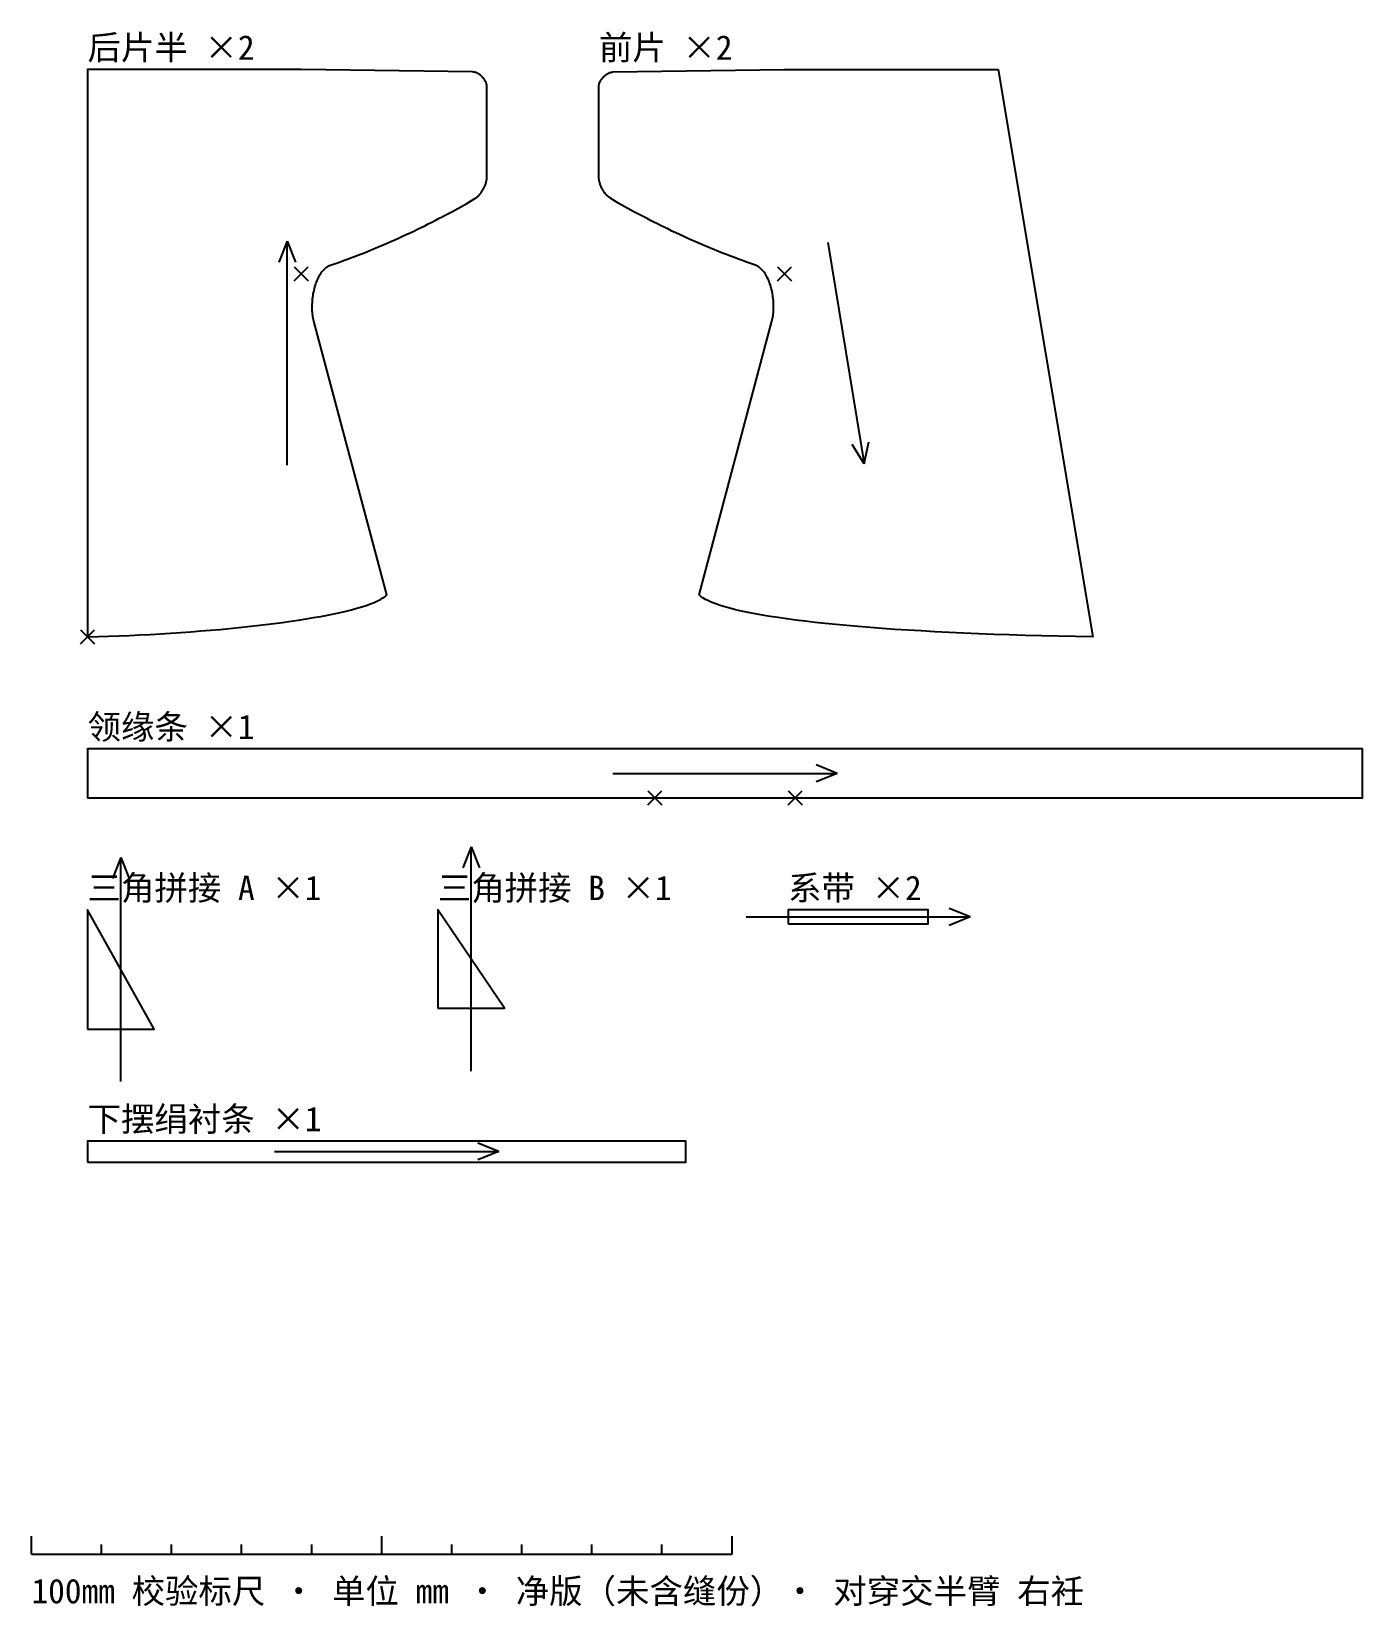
# Model space of a CAD drawing. Header units: millimetres. Extents: x 40 to 1940, y -135 to 2114.
import ezdxf

# ---------------------------------------------------------------- set-up
doc = ezdxf.new("R2010")
doc.units = ezdxf.units.MM
for name, color, linetype in [('CUT_轮廓', 7, 'Continuous'), ('DIM_标注', 4, 'Continuous'), ('GRAIN_布纹', 8, 'Continuous'), ('NOTCH_刀口', 1, 'Continuous'), ('TEXT_文字', 3, 'Continuous')]:
    doc.layers.add(name, color=color, linetype=linetype)
doc.styles.add('CN', font='simsun.ttc')

msp = doc.modelspace()

# ---------------------------------------------------------------- linework, layer by layer
at = {"layer": 'CUT_轮廓'}
for points in [[(120, 1250), (135, 1250.4), (150, 1250.9), (164.9, 1251.5), (179.8, 1252.1), (194.7, 1252.8), (209.4, 1253.5), (224.1, 1254.4), (238.6, 1255.3), (253, 1256.2), (267.3, 1257.3), (281.4, 1258.4), (295.3, 1259.5), (309.1, 1260.7), (322.6, 1262), (335.9, 1263.3), (348.9, 1264.6), (361.7, 1266.1), (374.2, 1267.5), (386.5, 1269.1), (398.4, 1270.6), (410, 1272.2), (421.2, 1273.9), (432.1, 1275.6), (442.6, 1277.4), (452.8, 1279.2), (462.5, 1281), (471.8, 1282.8), (480.7, 1284.8), (489.1, 1286.7), (497, 1288.7), (504.5, 1290.7), (511.4, 1292.7), (517.9, 1294.8), (523.8, 1296.9), (529.1, 1299), (533.9, 1301.2), (538.1, 1303.3), (541.7, 1305.5), (544.7, 1307.8), (547, 1310), (443, 1700.8), (442.5, 1702.7), (442.1, 1704.7), (441.7, 1706.7), (441.4, 1708.9), (441.2, 1711.1), (441, 1713.3), (440.8, 1715.6), (440.7, 1717.9), (440.7, 1720.3), (440.7, 1722.7), (440.7, 1725.2), (440.9, 1727.6), (441, 1730.1), (441.3, 1732.6), (441.6, 1735.1), (441.9, 1737.5), (442.3, 1740), (442.8, 1742.5), (443.3, 1744.9), (443.9, 1747.3), (444.5, 1749.7), (445.2, 1752), (446, 1754.3), (446.8, 1756.6), (447.6, 1758.8), (448.6, 1760.9), (449.6, 1763), (450.6, 1765), (451.7, 1766.9), (452.9, 1768.8), (454.1, 1770.5), (455.4, 1772.2), (456.8, 1773.7), (458.2, 1775.2), (459.7, 1776.5), (461.3, 1777.7), (462.9, 1778.8), (464.6, 1779.8), (466.3, 1780.6), (468.1, 1781.3), (473.8, 1783.2), (479.5, 1785.2), (485.2, 1787.2), (490.9, 1789.3), (496.6, 1791.4), (502.3, 1793.6), (508, 1795.7), (513.7, 1798), (519.4, 1800.3), (525.1, 1802.6), (530.7, 1804.9), (536.4, 1807.3), (542, 1809.6), (547.6, 1812.1), (553.1, 1814.5), (558.6, 1816.9), (564.1, 1819.4), (569.6, 1821.9), (575, 1824.4), (580.4, 1826.9), (585.7, 1829.4), (590.9, 1832), (596.1, 1834.5), (601.3, 1837), (606.4, 1839.5), (611.4, 1842.1), (616.3, 1844.6), (621.2, 1847.1), (626, 1849.6), (630.7, 1852.1), (635.4, 1854.5), (640, 1857), (644.4, 1859.4), (648.8, 1861.8), (653.1, 1864.2), (657.3, 1866.6), (661.4, 1868.9), (665.3, 1871.2), (669.2, 1873.5), (673, 1875.7), (673.7, 1876.2), (674.4, 1876.6), (675, 1877.1), (675.7, 1877.6), (676.4, 1878.2), (677, 1878.8), (677.7, 1879.4), (678.3, 1880), (678.9, 1880.7), (679.5, 1881.3), (680.1, 1882), (680.7, 1882.7), (681.3, 1883.5), (681.9, 1884.2), (682.4, 1885), (682.9, 1885.8), (683.5, 1886.6), (684, 1887.4), (684.5, 1888.2), (684.9, 1889.1), (685.4, 1889.9), (685.8, 1890.8), (686.3, 1891.6), (686.7, 1892.5), (687, 1893.4), (687.4, 1894.2), (687.7, 1895.1), (688.1, 1896), (688.4, 1896.9), (688.6, 1897.8), (688.9, 1898.7), (689.1, 1899.5), (689.3, 1900.4), (689.5, 1901.3), (689.6, 1902.1), (689.8, 1903), (689.9, 1903.8), (689.9, 1904.7), (690, 1905.5), (690, 1906.3), (690, 2036.3), (690, 2037), (689.9, 2037.6), (689.8, 2038.3), (689.7, 2039), (689.5, 2039.7), (689.3, 2040.4), (689, 2041.1), (688.8, 2041.8), (688.4, 2042.4), (688.1, 2043.1), (687.7, 2043.8), (687.3, 2044.5), (686.9, 2045.2), (686.5, 2045.9), (686, 2046.5), (685.5, 2047.2), (685, 2047.8), (684.4, 2048.4), (683.9, 2049.1), (683.3, 2049.7), (682.7, 2050.3), (682.1, 2050.8), (681.4, 2051.4), (680.8, 2051.9), (680.2, 2052.4), (679.5, 2052.9), (678.8, 2053.4), (678.2, 2053.8), (677.5, 2054.2), (676.8, 2054.6), (676.1, 2054.9), (675.4, 2055.3), (674.7, 2055.6), (674.1, 2055.8), (673.4, 2056), (672.7, 2056.2), (672, 2056.4), (671.3, 2056.5), (670.7, 2056.5), (670, 2056.6), (425, 2060), (215, 2060), (120, 2060)], [(1420, 2060), (1555, 1250), (1530.1, 1250.4), (1505.8, 1250.9), (1481.9, 1251.5), (1458.6, 1252.1), (1435.8, 1252.8), (1413.5, 1253.5), (1391.7, 1254.4), (1370.5, 1255.3), (1349.8, 1256.2), (1329.7, 1257.3), (1310, 1258.4), (1291, 1259.5), (1272.5, 1260.7), (1254.5, 1262), (1237.1, 1263.3), (1220.2, 1264.6), (1203.9, 1266.1), (1188.2, 1267.5), (1173.1, 1269.1), (1158.5, 1270.6), (1144.5, 1272.2), (1131.1, 1273.9), (1118.3, 1275.6), (1106, 1277.4), (1094.4, 1279.2), (1083.3, 1281), (1072.8, 1282.8), (1063, 1284.8), (1053.7, 1286.7), (1045.1, 1288.7), (1037.1, 1290.7), (1029.7, 1292.7), (1022.9, 1294.8), (1016.7, 1296.9), (1011.2, 1299), (1006.3, 1301.2), (1002, 1303.3), (998.3, 1305.5), (995.3, 1307.8), (993, 1310), (1097, 1700.8), (1097.5, 1702.7), (1097.9, 1704.7), (1098.3, 1706.7), (1098.6, 1708.9), (1098.8, 1711.1), (1099, 1713.3), (1099.2, 1715.6), (1099.3, 1717.9), (1099.3, 1720.3), (1099.3, 1722.7), (1099.3, 1725.2), (1099.1, 1727.6), (1099, 1730.1), (1098.7, 1732.6), (1098.4, 1735.1), (1098.1, 1737.5), (1097.7, 1740), (1097.2, 1742.5), (1096.7, 1744.9), (1096.1, 1747.3), (1095.5, 1749.7), (1094.8, 1752), (1094, 1754.3), (1093.2, 1756.6), (1092.4, 1758.8), (1091.4, 1760.9), (1090.4, 1763), (1089.4, 1765), (1088.3, 1766.9), (1087.1, 1768.8), (1085.9, 1770.5), (1084.6, 1772.2), (1083.2, 1773.7), (1081.8, 1775.2), (1080.3, 1776.5), (1078.7, 1777.7), (1077.1, 1778.8), (1075.4, 1779.8), (1073.7, 1780.6), (1071.9, 1781.3), (1066.2, 1783.2), (1060.5, 1785.2), (1054.8, 1787.2), (1049.1, 1789.3), (1043.4, 1791.4), (1037.7, 1793.6), (1032, 1795.7), (1026.3, 1798), (1020.6, 1800.3), (1014.9, 1802.6), (1009.3, 1804.9), (1003.6, 1807.3), (998, 1809.6), (992.4, 1812.1), (986.9, 1814.5), (981.4, 1816.9), (975.9, 1819.4), (970.4, 1821.9), (965, 1824.4), (959.6, 1826.9), (954.3, 1829.4), (949.1, 1832), (943.9, 1834.5), (938.7, 1837), (933.6, 1839.5), (928.6, 1842.1), (923.7, 1844.6), (918.8, 1847.1), (914, 1849.6), (909.3, 1852.1), (904.6, 1854.5), (900, 1857), (895.6, 1859.4), (891.2, 1861.8), (886.9, 1864.2), (882.7, 1866.6), (878.6, 1868.9), (874.7, 1871.2), (870.8, 1873.5), (867, 1875.7), (866.3, 1876.2), (865.6, 1876.6), (865, 1877.1), (864.3, 1877.6), (863.6, 1878.2), (863, 1878.8), (862.3, 1879.4), (861.7, 1880), (861.1, 1880.7), (860.5, 1881.3), (859.9, 1882), (859.3, 1882.7), (858.7, 1883.5), (858.1, 1884.2), (857.6, 1885), (857.1, 1885.8), (856.5, 1886.6), (856, 1887.4), (855.5, 1888.2), (855.1, 1889.1), (854.6, 1889.9), (854.2, 1890.8), (853.7, 1891.6), (853.3, 1892.5), (853, 1893.4), (852.6, 1894.2), (852.3, 1895.1), (851.9, 1896), (851.6, 1896.9), (851.4, 1897.8), (851.1, 1898.7), (850.9, 1899.5), (850.7, 1900.4), (850.5, 1901.3), (850.4, 1902.1), (850.2, 1903), (850.1, 1903.8), (850.1, 1904.7), (850, 1905.5), (850, 1906.3), (850, 2036.3), (850, 2037), (850.1, 2037.6), (850.2, 2038.3), (850.3, 2039), (850.5, 2039.7), (850.7, 2040.4), (851, 2041.1), (851.2, 2041.8), (851.6, 2042.4), (851.9, 2043.1), (852.3, 2043.8), (852.7, 2044.5), (853.1, 2045.2), (853.5, 2045.9), (854, 2046.5), (854.5, 2047.2), (855, 2047.8), (855.6, 2048.4), (856.1, 2049.1), (856.7, 2049.7), (857.3, 2050.3), (857.9, 2050.8), (858.6, 2051.4), (859.2, 2051.9), (859.8, 2052.4), (860.5, 2052.9), (861.2, 2053.4), (861.8, 2053.8), (862.5, 2054.2), (863.2, 2054.6), (863.9, 2054.9), (864.6, 2055.3), (865.3, 2055.6), (865.9, 2055.8), (866.6, 2056), (867.3, 2056.2), (868, 2056.4), (868.7, 2056.5), (869.3, 2056.5), (870, 2056.6), (1115, 2060), (1420, 2060)], [(120, 1020), (1940, 1020), (1940, 1090), (120, 1090)], [(120, 690), (215, 690), (120, 860)], [(620, 720), (715, 720), (620, 860)], [(1120, 840), (1320, 840), (1320, 860), (1120, 860)], [(120, 500), (974, 500), (974, 530), (120, 530)]]:
    msp.add_lwpolyline(points, close=True, dxfattribs=at)
at = {"layer": 'DIM_标注'}
for p, q in [((40, -60), (40, -34)), ((540, -60), (540, -34)), ((1040, -60), (1040, -34)), ((40, -60), (1040, -60)), ((140, -60), (140, -46)), ((240, -60), (240, -46)), ((340, -60), (340, -46)), ((440, -60), (440, -46)), ((640, -60), (640, -46)), ((740, -60), (740, -46)), ((840, -60), (840, -46)), ((940, -60), (940, -46))]:
    msp.add_line(p, q, dxfattribs=at)
at = {"layer": 'GRAIN_布纹'}
for p, q in [((405, 1815), (393, 1785)), ((405, 1495), (405, 1815)), ((405, 1815), (417, 1785)), ((1176.6, 1812.9), (1228.4, 1497.1)), ((1228.4, 1497.1), (1211.7, 1524.8)), ((1228.4, 1497.1), (1235.4, 1528.6)), ((1190, 1055), (1160, 1067)), ((870, 1055), (1190, 1055)), ((1190, 1055), (1160, 1043)), ((667.5, 950), (655.5, 920)), ((667.5, 630), (667.5, 950)), ((667.5, 950), (679.5, 920)), ((167.5, 935), (155.5, 905)), ((167.5, 615), (167.5, 935)), ((167.5, 935), (179.5, 905)), ((1380, 850), (1350, 862)), ((1060, 850), (1380, 850)), ((1380, 850), (1350, 838)), ((707, 515), (677, 527)), ((387, 515), (707, 515)), ((707, 515), (677, 503))]:
    msp.add_line(p, q, dxfattribs=at)
at = {"layer": 'NOTCH_刀口'}
for p, q in [((415, 1758.4), (435, 1778.4)), ((415, 1778.4), (435, 1758.4)), ((1105, 1758.4), (1125, 1778.4)), ((1105, 1778.4), (1125, 1758.4)), ((110, 1240), (130, 1260)), ((110, 1260), (130, 1240)), ((920, 1010), (940, 1030)), ((920, 1030), (940, 1010)), ((1120, 1010), (1140, 1030)), ((1120, 1030), (1140, 1010))]:
    msp.add_line(p, q, dxfattribs=at)

# ---------------------------------------------------------------- texts
at = {"layer": 'TEXT_文字', "style": 'CN'}
for s, p in [('后片半 ×2', (120, 2074)), ('前片 ×2', (850, 2074)), ('领缘条 ×1', (120, 1104)), ('三角拼接 A ×1', (120, 874)), ('三角拼接 B ×1', (620, 874)), ('系带 ×2', (1120, 874)), ('下摆绢衬条 ×1', (120, 544)), ('100mm 校验标尺 · 单位 mm · 净版（未含缝份）· 对穿交半臂 右衽', (40, -130))]:
    msp.add_text(s, height=35, dxfattribs=at).set_placement(p)

doc.saveas('drawing.dxf')
